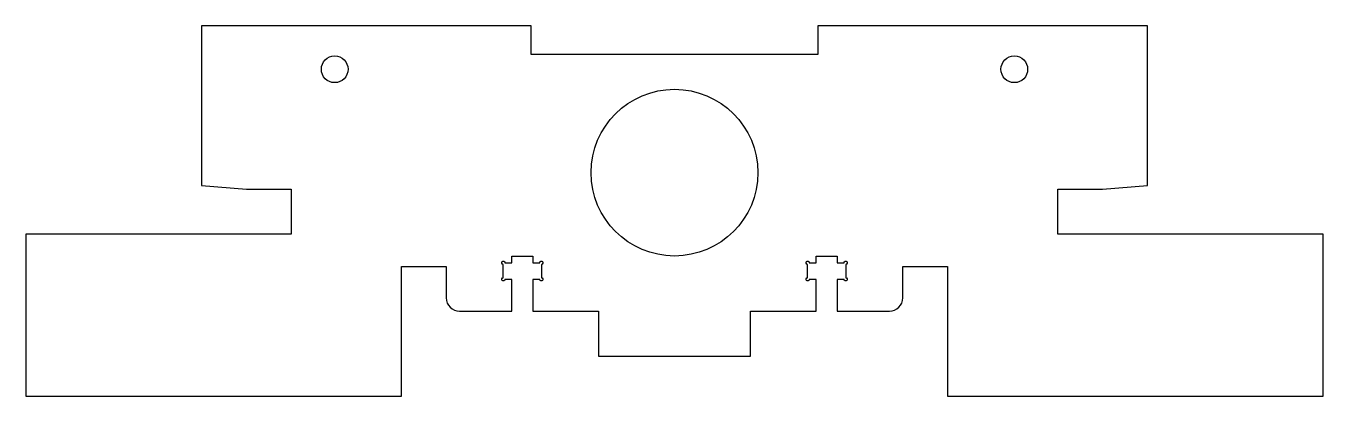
# Model space of a CAD drawing. Header units: millimetres. Extents: x -138 to 56, y 0 to 56.
import ezdxf

# ---------------------------------------------------------------- set-up
doc = ezdxf.new("R2010")
doc.units = ezdxf.units.MM

msp = doc.modelspace()

# ---------------------------------------------------------------- linework, layer by layer
msp.add_lwpolyline([(-75.16, 14.72, 0.414214), (-73.16, 12.72), (-65.33, 12.72), (-65.33, 17.5), (-66.35, 17.5, -2.414214), (-66.6, 17.75), (-66.6, 19.75, -2.414214), (-66.35, 20), (-65.33, 20), (-65.33, 21), (-62.18, 21), (-62.18, 20), (-61.15, 20, -2.414214), (-60.9, 19.75), (-60.9, 17.75, -2.414214), (-61.15, 17.5), (-62.18, 17.5), (-62.18, 12.72), (-52.35, 12.72), (-52.35, 6), (-29.53, 6), (-29.53, 12.72), (-19.7, 12.72), (-19.7, 17.5), (-20.73, 17.5, -2.414214), (-20.98, 17.75), (-20.98, 19.75, -2.414214), (-20.73, 20), (-19.7, 20), (-19.7, 21), (-16.55, 21), (-16.55, 20), (-15.53, 20, -2.414214), (-15.28, 19.75), (-15.28, 17.75, -2.414214), (-15.53, 17.5), (-16.55, 17.5), (-16.55, 12.72), (-8.72, 12.72, 0.414214), (-6.72, 14.72), (-6.72, 19.44), (0, 19.44), (0, 0), (56.28, 0), (56.28, 24.28), (16.52, 24.28), (16.52, 31), (23.24, 31), (29.96, 31.59), (29.96, 55.5), (-19.44, 55.5), (-19.44, 51.22), (-62.44, 51.22), (-62.44, 55.5), (-111.84, 55.5), (-111.84, 31.59), (-105.12, 31), (-98.4, 31), (-98.4, 24.28), (-138.16, 24.28), (-138.16, 0), (-81.88, 0), (-81.88, 19.44), (-75.16, 19.44)], format="xyb", close=True)
for centre, radius in [((-91.88, 49), 2), ((10, 49), 2), ((-40.94, 33.5), 12.5)]:
    msp.add_circle(centre, radius)

doc.saveas('drawing.dxf')
